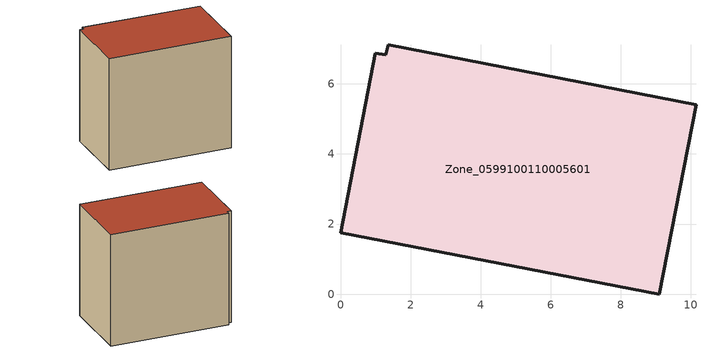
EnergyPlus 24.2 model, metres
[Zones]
Zone_0599100110005601
 floor ground (C_G): 1.36,7.12 10.14,5.41 9.1,0 0,1.75 0.99,6.87 1.29,6.83 z0
 wall outside (C_F): 9.1,0 10.14,5.41 1.36,7.12 1.29,6.83 0.99,6.87 0,1.75 9.1,0 z0:8.56
 roof outside (C_R): 10.14,5.41 1.36,7.12 1.29,6.83 0.99,6.87 0,1.75 9.1,0 z8.56
[BUILDING]
Pand.0599100110005601: North Axis=0; Terrain=City; Loads Convergence Tolerance Value=0.04; Temperature Convergence Tolerance Value=0.4; Solar Distribution=FullExterior; Maximum Number of Warmup Days=25; Minimum Number of Warmup Days=1
[Site:Location]
Rotterdam.The.Hague.AP_ZH_NLD Design_Conditions: Latitude=51.96; Longitude=4.45; Time Zone=1; Elevation=-4.5
[SITE:GROUNDTEMPERATURE:BUILDINGSURFACE]
18, 18, 18, 18, 18, 18, 18, 18, 18, 18, 18, 18
[MATERIAL] Thermal Absorptance=0.9; Solar Absorptance=0.7; Visible Absorptance=0.7
Name | Roughness | Thickness | Conductivity | Density | Specific Heat
G.TI.2015-2018 | MediumSmooth | 0.15 | 0.0428571 | 540 | 1210
F.TI.2015-2018 | Rough | 0.3 | 0.0666667 | 1920 | 840
R.TI.2015-2018 | MediumRough | 0.2 | 0.0333333 | 1500 | 1000
[CONSTRUCTION]
C_G: G.TI.2015-2018
C_F: F.TI.2015-2018
C_R: R.TI.2015-2018
[ZONE]
Zone_0599100110005601: Type=1; Multiplier=1; Ceiling Height=Autocalculate; Volume=Autocalculate; Floor Area=autocalculate; Part of Total Floor Area=Yes
[ZONEINFILTRATION:DESIGNFLOWRATE]
Infil_Zone_0599100110005601: Zone or ZoneList or Space or SpaceList=Zone_0599100110005601; Schedule=AlwaysOn; Design Flow Rate Calculation Method=Flow/Area; Flow Rate per Floor Area=0.0015; Constant Term Coefficient=1; Temperature Term Coefficient=0; Velocity Term Coefficient=0; Velocity Squared Term Coefficient=0
[HVACTEMPLATE:ZONE:IDEALLOADSAIRSYSTEM]
Zone_0599100110005601: Maximum Heating Supply Air Temperature=50; Minimum Cooling Supply Air Temperature=13; Maximum Heating Supply Air Humidity Ratio=0.0156; Minimum Cooling Supply Air Humidity Ratio=0.0077; Heating Limit=NoLimit; Cooling Limit=NoLimit; Dehumidification Control Type=ConstantSensibleHeatRatio; Cooling Sensible Heat Ratio=0.7; Dehumidification Setpoint=60; Humidification Control Type=None; Humidification Setpoint=30; Outdoor Air Method=None; Outdoor Air Flow Rate per Person=0.00944; Outdoor Air Flow Rate per Zone Floor Area=0; Outdoor Air Flow Rate per Zone=0; Demand Controlled Ventilation Type=None; Outdoor Air Economizer Type=NoEconomizer; Heat Recovery Type=None; Sensible Heat Recovery Effectiveness=0.7; Latent Heat Recovery Effectiveness=0.65
[ZONECONTROL:THERMOSTAT]
ThermostatControl_Zone_0599100110005601: Zone or ZoneList=Zone_0599100110005601; Control Type Schedule=DualSetpointControlType; Control 1=Thermostat_Zone_0599100110005601; Temperature Difference Between Cutout And Setpoint=0
[THERMOSTATSETPOINT:DUALSETPOINT]
Thermostat_Zone_0599100110005601: Heating Setpoint Temperature Schedule=HeatingSetpoint_Zone_0599100110005601; Cooling Setpoint Temperature Schedule=CoolingSetpoint_Zone_0599100110005601
[SCHEDULE:COMPACT]
HeatingSetpoint_Zone_0599100110005601: Through: 12/31, For: AllDays, Until: 24:00, 21
CoolingSetpoint_Zone_0599100110005601: Through: 12/31, For: AllDays, Until: 24:00, 24
DualSetpointControlType: Through: 12/31, For: AllDays, Until: 24:00, 4
AlwaysOn: Through: 12/31, For: AllDays, Until: 24:00, 1
